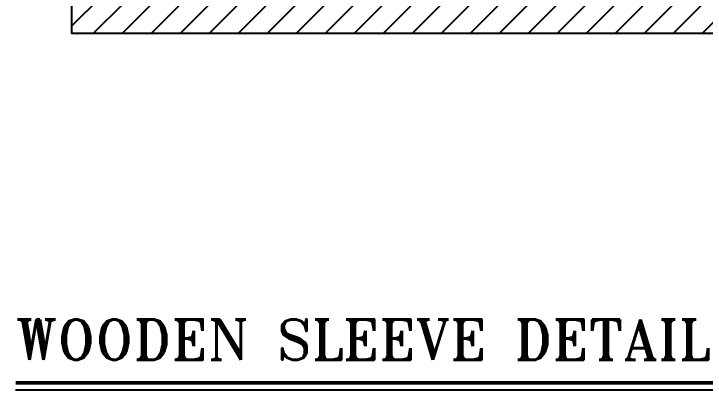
# Model space of a CAD drawing. Extents: x -251.9 to -196.2, y -340.1 to -300.7.
# Drawn here: x -210.944 to -206.665, y -337.086 to -334.754 of the extents above; entities that cross this region are included whole.
import ezdxf

# ---------------------------------------------------------------- set-up
doc = ezdxf.new("R2010")
doc.units = 0
doc.header["$LTSCALE"] = 0.5
doc.header["$MEASUREMENT"] = 0
for name, color, linetype in [('DUCK', 2, 'CONTINUOUS'), ('HATCH', 11, 'CONTINUOUS'), ('TEXT1', 6, 'CONTINUOUS')]:
    doc.layers.add(name, color=color, linetype=linetype)
doc.styles.add('ROMANT', font='romant.shx', dxfattribs={"width": 0.8})

msp = doc.modelspace()

# ---------------------------------------------------------------- hatches: boundary and pattern name
at = {"layer": 'HATCH'}
h = msp.add_hatch(dxfattribs=at)
h.set_pattern_fill('ANSI31', color=256, scale=1.014905, style=0)
h.set_pattern_definition([(45, (-382.4706, -368.56819), (-0.08970575, 0.08970575), [])])
h.paths.add_polyline_path([(-206.4596, -331.4907), (-210.5869, -331.4907), (-210.5869, -334.8737), (-206.4596, -334.8737)])
h.paths.add_polyline_path([(-206.6457, -331.6768), (-206.6457, -334.6876), (-210.4008, -334.6876), (-210.4008, -331.6768)], flags=16)

# ---------------------------------------------------------------- linework, layer by layer
at = {"layer": 'DUCK'}
msp.add_lwpolyline([(-210.5869, -331.4907), (-210.5869, -334.8737), (-206.4596, -334.8737), (-206.4596, -331.4907)], close=True, dxfattribs=at)
at = {"layer": 'TEXT1', "const_width": 0.0227}
msp.add_lwpolyline([(-206.021, -337.0406), (-210.9323, -337.0406)], dxfattribs=at)
at = {"layer": 'TEXT1'}
msp.add_lwpolyline([(-206.021, -337.0859), (-210.9323, -337.0859)], dxfattribs=at)

# ---------------------------------------------------------------- texts
at = {"layer": 'TEXT1', "style": 'ROMANT'}
msp.add_text('WOODEN SLEEVE DETAIL', height=0.25, dxfattribs=at).set_placement((-210.9323, -336.8973))

doc.saveas('drawing.dxf')
